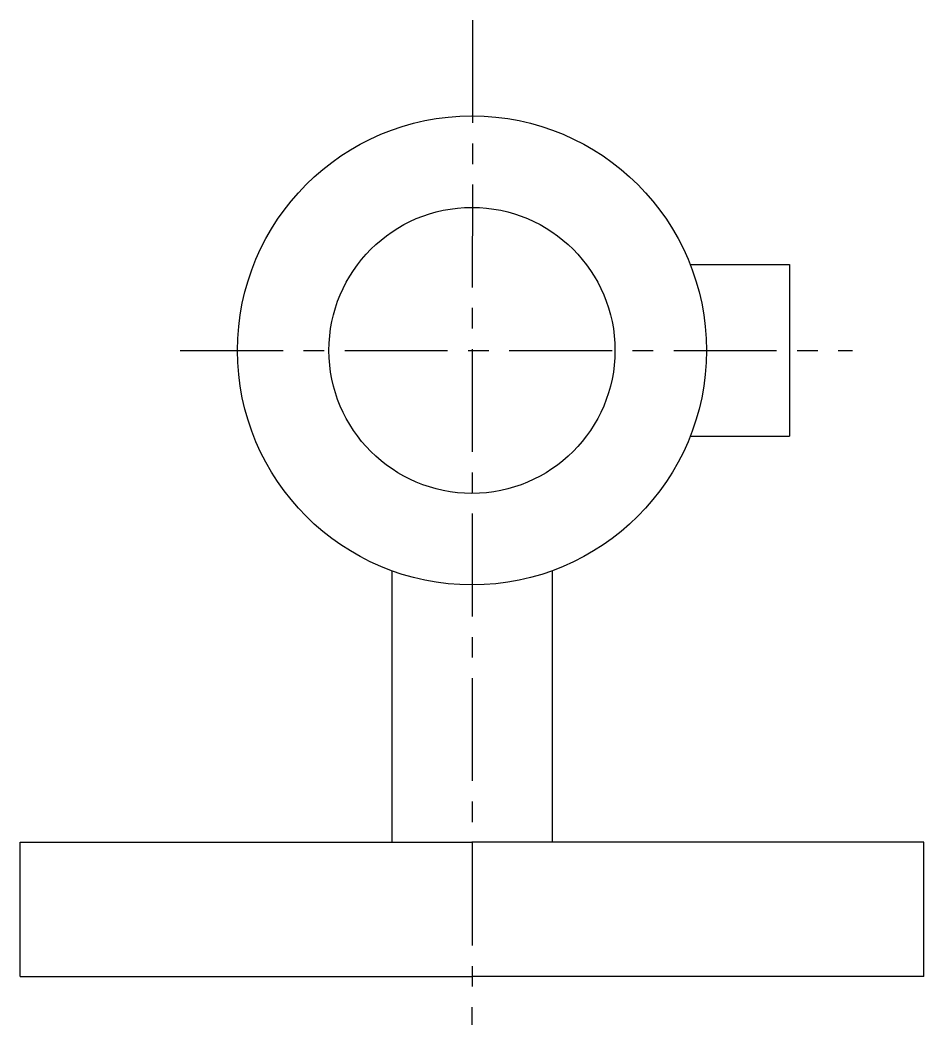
# Model space of a CAD drawing. Header units: millimetres. Extents: x 747 to 887, y -1040 to -885.
import ezdxf

# ---------------------------------------------------------------- set-up
doc = ezdxf.new("R2010")
doc.units = ezdxf.units.MM
doc.header["$LTSCALE"] = 0.5
doc.linetypes.add('CENTER', pattern=[50.8, 31.75, -6.35, 6.35, -6.35])
doc.layers.add('点画线', color=1, linetype='CENTER')
doc.layers.add('粗实线', color=7, linetype='Continuous')

msp = doc.modelspace()

# ---------------------------------------------------------------- linework, layer by layer
at = {"layer": '点画线'}
for p, q in [((817.16, -884.58), (817.09, -1039.72)), ((772.05, -935.58), (875.83, -935.58))]:
    msp.add_line(p, q, dxfattribs=at)
at = {"layer": '粗实线'}
for p, q in [((850.8, -922.34), (866.11, -922.34)), ((866.11, -922.34), (866.11, -948.82)), ((850.8, -948.82), (866.11, -948.82)), ((804.73, -969.61), (804.73, -1011.48)), ((829.46, -969.61), (829.46, -1011.48)), ((747.32, -1011.48), (817.09, -1011.48)), ((747.32, -1032.22), (747.32, -1011.48)), ((886.87, -1011.48), (817.09, -1011.48)), ((886.87, -1032.22), (886.87, -1011.48)), ((747.32, -1032.22), (817.09, -1032.22)), ((886.87, -1032.22), (817.09, -1032.22))]:
    msp.add_line(p, q, dxfattribs=at)
for radius in [36.21, 22.08]:
    msp.add_circle((817.09, -935.58), radius, dxfattribs=at)

doc.saveas('drawing.dxf')
